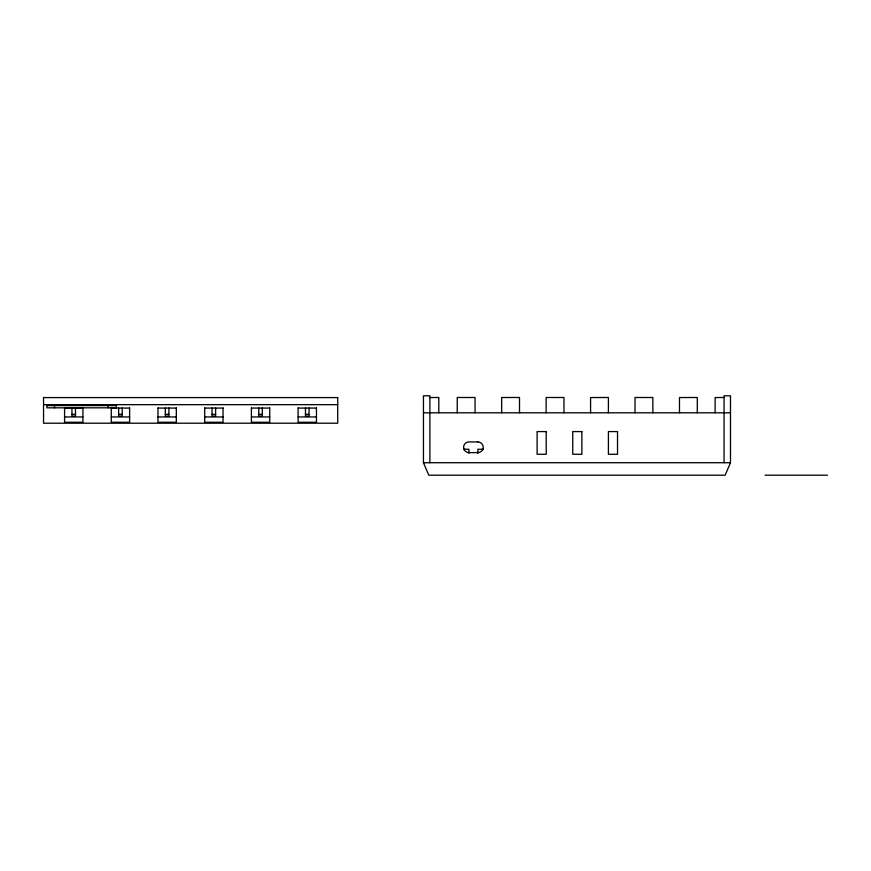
<?xml version="1.0" encoding="UTF-8"?>
<svg xmlns="http://www.w3.org/2000/svg" width="871" height="871" viewBox="0 0 871 871"><rect width="100%" height="100%" fill="white"/><g stroke="black" fill="none" stroke-linecap="round" stroke-linejoin="round"><path stroke-width="1.31" d="M482.501 449.937L483.035 448.652M724.051 462.719L724.051 395.804L730.486 395.804L730.486 462.719L725.14 475.196L428.793 475.196L423.448 462.719L423.448 395.804L429.882 395.804L429.882 462.719M429.882 397.557L438.799 397.492L438.799 412.8M724.051 397.492L715.135 397.557L715.135 412.8M43.55 404.667L337.708 404.667M46.914 405.581L116.442 405.581M64.574 408.074L82.908 408.074M111.281 408.074L129.616 408.074M157.989 408.074L176.323 408.074M204.696 408.074L223.03 408.074M251.403 408.074L269.738 408.074M298.111 408.074L316.456 408.074M423.448 412.8L730.486 412.8M71.934 414.367L75.494 414.367M118.641 414.367L122.201 414.367M165.348 414.367L168.909 414.367M212.056 414.367L215.627 414.367M258.763 414.367L262.334 414.367M305.471 414.367L309.042 414.367M64.574 416.948L82.908 416.948M111.281 416.948L129.616 416.948M157.989 416.948L176.323 416.948M204.696 416.948L223.03 416.948M251.403 416.948L269.738 416.948M298.111 416.948L316.456 416.948M464.058 449.262L468.946 449.262L468.946 453.29M482.763 449.262L477.863 449.262L477.863 453.29M423.448 462.719L730.486 462.719M765.054 475.196L827.45 475.196M463.786 448.652L464.319 449.937M697.301 412.8L697.301 397.492L679.478 397.557L679.478 412.8M652.858 412.8L652.858 397.492L635.024 397.492L635.024 412.8M608.404 412.8L608.404 397.492L590.582 397.557L590.582 412.8M563.962 412.8L563.962 397.492L546.128 397.492L546.128 412.8M519.508 412.8L519.508 397.492L501.674 397.492L501.674 412.8M475.054 412.8L475.054 397.492L457.231 397.492L457.231 412.8M316.456 407.922L316.456 422.272L298.111 422.272L298.111 407.922M309.042 407.998L309.042 416.142L305.471 416.142L305.471 407.998M269.738 407.922L269.738 422.272L251.403 422.272L251.403 407.922M262.334 407.998L262.334 416.142L258.763 416.142L258.763 407.998M223.03 407.922L223.03 422.272L204.696 422.272L204.696 407.922M215.627 407.998L215.627 416.142L212.056 416.142L212.056 407.998M176.323 407.922L176.323 422.272L157.989 422.272L157.989 407.922M168.909 407.998L168.909 416.142L165.348 416.142L165.348 407.998M129.616 407.922L129.616 422.272L111.281 422.272L111.281 407.922M122.201 407.998L122.201 416.142L118.641 416.142L118.641 407.998M116.442 405.157L116.442 407.824L46.914 407.824L46.914 405.157M108.189 405.157L108.189 407.824M82.908 407.922L82.908 422.272L64.574 422.272L64.574 407.922M75.494 407.998L75.494 416.142L71.934 416.142L71.934 407.998M54.514 405.157L54.514 407.824M337.708 397.579L43.55 397.579L43.55 423.208L337.708 423.208L337.708 397.579M546.215 431.581L537.102 431.581L537.102 454.292L546.215 454.292L546.215 431.581M581.872 431.581L572.759 431.581L572.759 454.292L581.872 454.292L581.872 431.581M617.528 431.581L608.415 431.581L608.415 454.292L617.528 454.292L617.528 431.581M477.863 441.924L468.946 441.924A5.346 5.346 0 0 0 463.601 447.269A5.346 5.346 0 0 0 468.946 452.615L477.863 452.615A5.346 5.346 0 0 0 483.209 447.269A5.346 5.346 0 0 0 477.863 441.924"/></g></svg>
